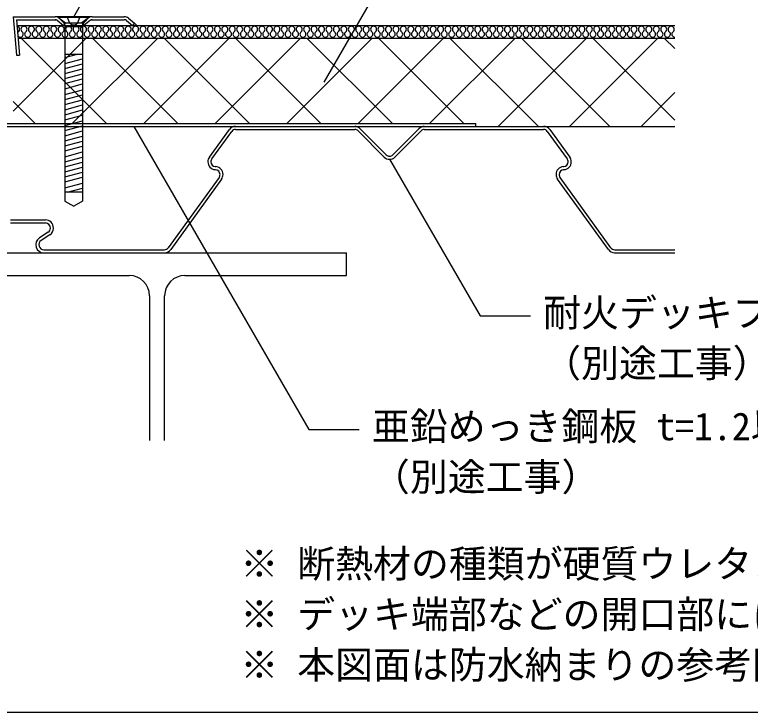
# Model space of a CAD drawing. Units: millimetres, scale not verified. Extents: x -665 to 665, y -465 to 450.
# Drawn here: x -71.8 to 219.3, y -465 to -188.9 of the extents above; entities that cross this region are included whole.
import ezdxf
from ezdxf.enums import TextEntityAlignment as Align

# ---------------------------------------------------------------- set-up
doc = ezdxf.new("R2010")
doc.units = ezdxf.units.MM
doc.header["$LTSCALE"] = 5
doc.linetypes.add('DASHED3', pattern=[4, 3, -1])
for name, color, linetype in [('0-1_線色１（水色）', 4, 'Continuous'), ('0-2_線色２（白）', 7, 'Continuous'), ('0-5_金属', 7, 'Continuous'), ('0-6_鋼板・アングル', 2, 'Continuous'), ('0-7_ビス', 4, 'Continuous'), ('0-A_文字', 7, 'Continuous'), ('0-D_断熱・ハッチ', 4, 'Continuous'), ('F-0', 134, 'Continuous')]:
    doc.layers.add(name, color=color, linetype=linetype)
doc.styles.add('ＭＳ ゴシック', font='')
doc.styles.get('ＭＳ ゴシック').set_extended_font_data('MS Gothic')

msp = doc.modelspace()

# ---------------------------------------------------------------- linework, layer by layer
at = {"layer": '0-1_線色１（水色）'}
for centre, start, end in [((-71.084, -194.675), 307.52351, 82.57045), ((-68.14, -194.675), 307.52351, 232.47649), ((-65.197, -194.675), 307.52351, 232.47649), ((-62.253, -194.675), 307.52351, 232.47649), ((-59.309, -194.675), 307.52351, 232.47649), ((-56.365, -194.675), 307.52351, 232.47649), ((-53.421, -194.675), 307.52351, 232.47649), ((-50.477, -194.675), 307.52351, 232.47649), ((-47.533, -194.675), 307.52351, 232.47649), ((-44.589, -194.675), 307.52351, 232.47649), ((-41.645, -194.675), 307.52351, 232.47649), ((-38.701, -194.675), 307.52351, 232.47649), ((-35.757, -194.675), 307.52351, 232.47649), ((-32.813, -194.675), 307.52351, 232.47649), ((-29.87, -194.675), 307.52351, 232.47649), ((-26.926, -194.675), 307.52351, 232.47649), ((-23.982, -194.675), 307.52351, 232.47649), ((-21.038, -194.675), 307.52351, 232.47649), ((-18.094, -194.675), 307.52351, 232.47649), ((-15.15, -194.675), 307.52351, 232.47649), ((-12.206, -194.675), 307.52351, 232.47649), ((-9.262, -194.675), 307.52351, 232.47649), ((-6.318, -194.675), 307.52351, 232.47649), ((-3.374, -194.675), 307.52351, 232.47649), ((-0.43, -194.675), 307.52351, 232.47649), ((2.514, -194.675), 307.52351, 232.47649), ((5.458, -194.675), 307.52351, 232.47649), ((8.401, -194.675), 307.52351, 232.47649), ((11.345, -194.675), 307.52351, 232.47649), ((14.289, -194.675), 307.52351, 232.47649), ((17.233, -194.675), 307.52351, 232.47649), ((20.177, -194.675), 307.52351, 232.47649), ((23.121, -194.675), 307.52351, 232.47649), ((26.065, -194.675), 307.52351, 232.47649), ((29.009, -194.675), 307.52351, 232.47649), ((31.953, -194.675), 307.52351, 232.47649), ((34.897, -194.675), 307.52351, 232.47649), ((37.841, -194.675), 307.52351, 232.47649), ((40.785, -194.675), 307.52351, 232.47649), ((43.728, -194.675), 307.52351, 232.47649), ((46.672, -194.675), 307.52351, 232.47649), ((49.616, -194.675), 307.52351, 232.47649), ((52.56, -194.675), 307.52351, 232.47649), ((55.504, -194.675), 307.52351, 232.47649), ((58.448, -194.675), 307.52351, 232.47649), ((61.392, -194.675), 307.52351, 232.47649), ((64.336, -194.675), 307.52351, 232.47649), ((67.28, -194.675), 307.52351, 232.47649), ((70.224, -194.675), 307.52351, 232.47649), ((73.168, -194.675), 307.52351, 232.47649), ((76.112, -194.675), 307.52351, 232.47649), ((79.056, -194.675), 307.52351, 232.47649), ((81.999, -194.675), 307.52351, 232.47649), ((84.943, -194.675), 307.52351, 232.47649), ((87.887, -194.675), 307.52351, 232.47649), ((90.831, -194.675), 307.52351, 232.47649), ((93.775, -194.675), 307.52351, 232.47649), ((96.719, -194.675), 307.52351, 232.47649), ((99.663, -194.675), 307.52351, 232.47649), ((102.607, -194.675), 307.52351, 232.47649), ((105.551, -194.675), 307.52351, 232.47649), ((108.495, -194.675), 307.52351, 232.47649), ((111.439, -194.675), 307.52351, 232.47649), ((114.383, -194.675), 307.52351, 232.47649), ((117.326, -194.675), 307.52351, 232.47649), ((120.27, -194.675), 307.52351, 232.47649), ((123.214, -194.675), 307.52351, 232.47649), ((126.158, -194.675), 307.52351, 232.47649), ((129.102, -194.675), 307.52351, 232.47649), ((132.046, -194.675), 307.52351, 232.47649), ((134.99, -194.675), 307.52351, 232.47649), ((137.934, -194.675), 307.52351, 232.47649), ((140.878, -194.675), 307.52351, 232.47649), ((143.822, -194.675), 307.52351, 232.47649), ((146.766, -194.675), 307.52351, 232.47649), ((149.71, -194.675), 307.52351, 232.47649), ((152.654, -194.675), 307.52351, 232.47649), ((155.597, -194.675), 307.52351, 232.47649), ((158.541, -194.675), 307.52351, 232.47649), ((161.485, -194.675), 307.52351, 232.47649), ((164.429, -194.675), 307.52351, 232.47649), ((167.373, -194.675), 307.52351, 232.47649), ((170.317, -194.675), 307.52351, 232.47649), ((173.261, -194.675), 307.52351, 232.47649), ((176.205, -194.675), 307.52351, 232.47649), ((179.149, -194.675), 307.52351, 232.47649), ((182.093, -194.675), 307.52351, 232.47649), ((185.037, -194.675), 307.52351, 232.47649), ((187.981, -194.675), 307.52351, 232.47649), ((-69.612, -196.592), 127.52351, 154.32245), ((-69.612, -196.592), 215.67755, 52.47649), ((-66.669, -196.592), 127.52351, 52.47649), ((-63.725, -196.592), 127.52351, 52.47649), ((-60.781, -196.592), 127.52351, 52.47649), ((-57.837, -196.592), 127.52351, 52.47649), ((-54.893, -196.592), 127.52351, 52.47649), ((-51.949, -196.592), 127.52351, 52.47649), ((-49.005, -196.592), 127.52351, 52.47649), ((-46.061, -196.592), 127.52351, 52.47649), ((-43.117, -196.592), 127.52351, 52.47649), ((-40.173, -196.592), 127.52351, 52.47649), ((-37.229, -196.592), 127.52351, 52.47649), ((-34.285, -196.592), 127.52351, 52.47649), ((-31.341, -196.592), 127.52351, 52.47649), ((-28.398, -196.592), 127.52351, 52.47649), ((-25.454, -196.592), 127.52351, 52.47649), ((-22.51, -196.592), 127.52351, 52.47649), ((-19.566, -196.592), 127.52351, 52.47649), ((-16.622, -196.592), 127.52351, 52.47649), ((-13.678, -196.592), 127.52351, 52.47649), ((-10.734, -196.592), 127.52351, 52.47649), ((-7.79, -196.592), 127.52351, 52.47649), ((-4.846, -196.592), 127.52351, 52.47649), ((-1.902, -196.592), 127.52351, 52.47649), ((1.042, -196.592), 127.52351, 52.47649), ((3.986, -196.592), 127.52351, 52.47649), ((6.929, -196.592), 127.52351, 52.47649), ((9.873, -196.592), 127.52351, 52.47649), ((12.817, -196.592), 127.52351, 52.47649), ((15.761, -196.592), 127.52351, 52.47649), ((18.705, -196.592), 127.52351, 52.47649), ((21.649, -196.592), 127.52351, 52.47649), ((24.593, -196.592), 127.52351, 52.47649), ((27.537, -196.592), 127.52351, 52.47649), ((30.481, -196.592), 127.52351, 52.47649), ((33.425, -196.592), 127.52351, 52.47649), ((36.369, -196.592), 127.52351, 52.47649), ((39.313, -196.592), 127.52351, 52.47649), ((42.257, -196.592), 127.52351, 52.47649), ((45.2, -196.592), 127.52351, 52.47649), ((48.144, -196.592), 127.52351, 52.47649), ((51.088, -196.592), 127.52351, 52.47649), ((54.032, -196.592), 127.52351, 52.47649), ((56.976, -196.592), 127.52351, 52.47649), ((59.92, -196.592), 127.52351, 52.47649), ((62.864, -196.592), 127.52351, 52.47649), ((65.808, -196.592), 127.52351, 52.47649), ((68.752, -196.592), 127.52351, 52.47649), ((71.696, -196.592), 127.52351, 52.47649), ((74.64, -196.592), 127.52351, 52.47649), ((77.584, -196.592), 127.52351, 52.47649), ((80.527, -196.592), 127.52351, 52.47649), ((83.471, -196.592), 127.52351, 52.47649), ((86.415, -196.592), 127.52351, 52.47649), ((89.359, -196.592), 127.52351, 52.47649), ((92.303, -196.592), 127.52351, 52.47649), ((95.247, -196.592), 127.52351, 52.47649), ((98.191, -196.592), 127.52351, 52.47649), ((101.135, -196.592), 127.52351, 52.47649), ((104.079, -196.592), 127.52351, 52.47649), ((107.023, -196.592), 127.52351, 52.47649), ((109.967, -196.592), 127.52351, 52.47649), ((112.911, -196.592), 127.52351, 52.47649), ((115.855, -196.592), 127.52351, 52.47649), ((118.798, -196.592), 127.52351, 52.47649), ((121.742, -196.592), 127.52351, 52.47649), ((124.686, -196.592), 127.52351, 52.47649), ((127.63, -196.592), 127.52351, 52.47649), ((130.574, -196.592), 127.52351, 52.47649), ((133.518, -196.592), 127.52351, 52.47649), ((136.462, -196.592), 127.52351, 52.47649), ((139.406, -196.592), 127.52351, 52.47649), ((142.35, -196.592), 127.52351, 52.47649), ((145.294, -196.592), 127.52351, 52.47649), ((148.238, -196.592), 127.52351, 52.47649), ((151.182, -196.592), 127.52351, 52.47649), ((154.126, -196.592), 127.52351, 52.47649), ((157.069, -196.592), 127.52351, 52.47649), ((160.013, -196.592), 127.52351, 52.47649), ((162.957, -196.592), 127.52351, 52.47649), ((165.901, -196.592), 127.52351, 52.47649), ((168.845, -196.592), 127.52351, 52.47649), ((171.789, -196.592), 127.52351, 52.47649), ((174.733, -196.592), 127.52351, 52.47649), ((177.677, -196.592), 127.52351, 52.47649), ((180.621, -196.592), 127.52351, 52.47649), ((183.565, -196.592), 127.52351, 52.47649), ((186.509, -196.592), 127.52351, 52.47649), ((189.453, -196.592), 127.52351, 270)]:
    msp.add_arc(centre, 1.208, start, end, dxfattribs=at)
at = {"layer": '0-2_線色２（白）'}
for p, q in [((-70.958, -193.133), (189.453, -193.133)), ((-24.465, -192.269), (-23.45, -193.133)), ((-70.521, -198.133), (189.453, -198.133)), ((110.735, -233.133), (189.453, -233.133))]:
    msp.add_line(p, q, dxfattribs=at)
at = {"layer": '0-5_金属'}
for p, q in [((5.244, -245.254), (13.136, -234.372)), ((6.216, -245.959), (14.108, -235.076)), ((15.565, -233.133), (62.789, -233.133)), ((15.565, -234.333), (62.789, -234.333)), ((74.409, -245.25), (64.064, -234.863)), ((75.26, -244.404), (64.915, -234.016)), ((88.156, -234.016), (77.81, -244.404)), ((89.006, -234.863), (78.661, -245.251)), ((90.281, -233.133), (137.505, -233.133)), ((90.282, -234.333), (137.505, -234.333)), ((138.962, -235.076), (146.854, -245.959)), ((139.933, -234.372), (147.825, -245.255)), ((7.487, -250.223), (7.686, -250.239)), ((7.583, -249.027), (7.782, -249.043)), ((145.287, -249.043), (145.486, -249.027)), ((145.383, -250.239), (145.582, -250.223)), ((9.057, -253.303), (-11.041, -281.186)), ((10.031, -254.004), (-10.067, -281.887)), ((163.137, -281.887), (143.039, -254.004)), ((164.11, -281.186), (144.012, -253.302)), ((-73.465, -270.133), (-59.665, -270.133)), ((-73.465, -271.333), (-59.665, -271.333)), ((-58.572, -275.008), (-62.013, -277.253)), ((-57.917, -276.013), (-61.358, -278.258)), ((-60.265, -281.933), (-12.501, -281.933)), ((165.57, -281.933), (189.453, -281.933)), ((-90.465, -283.133), (59.535, -283.133)), ((-60.265, -283.133), (-12.501, -283.133)), ((165.601, -283.133), (189.453, -283.133)), ((-90.465, -292.133), (-26.465, -292.133)), ((-18.465, -300.133), (-18.465, -357.432)), ((-12.465, -357.432), (-12.465, -300.133))]:
    msp.add_line(p, q, dxfattribs=at)
msp.add_lwpolyline([(-4.465, -292.133), (59.535, -292.133), (59.535, -283.133)], dxfattribs=at)
for centre, radius, start, end in [((15.565, -236.133), 3, 90.0002, 144.05016), ((15.565, -236.133), 1.8, 90.00036, 144.05027), ((62.789, -236.133), 3, 44.8817, 89.99801), ((62.789, -236.133), 1.8, 44.88064, 89.99665), ((90.281, -236.133), 3, 89.99774, 135.11529), ((90.281, -236.133), 1.8, 89.99944, 135.1166), ((137.505, -236.133), 3, 35.94977, 89.99965), ((137.505, -236.133), 1.8, 35.94966, 89.99949), ((76.535, -243.133), 1.8, 224.57188, 315.1167), ((7.835, -247.133), 3.2, 144.05005, 179.99996), ((7.735, -247.133), 3.1, 180.00009, 265.41832), ((7.835, -247.133), 2, 144.05027, 179.99996), ((7.735, -247.133), 1.9, 180.00009, 265.42237), ((76.535, -243.133), 3, 224.88328, 315.1167), ((145.335, -247.133), 1.9, 274.57777, 359.99996), ((145.335, -247.133), 3.1, 274.58181, 359.99996), ((145.235, -247.133), 2, 0.00003, 35.94972), ((145.235, -247.133), 3.2, 0.00003, 35.94994), ((7.535, -252.133), 1.9, 0.00003, 85.41895), ((7.535, -252.133), 3.1, 0.00003, 85.42326), ((145.535, -252.133), 3.1, 94.57659, 179.9999), ((145.535, -252.133), 1.9, 94.58091, 179.9999), ((7.435, -252.133), 2, 323.9241, 359.99996), ((7.435, -252.133), 3.2, 324.21611, 359.99996), ((145.635, -252.133), 3.2, 180.00009, 215.78394), ((145.635, -252.133), 2, 180.00009, 216.07594), ((-59.665, -273.333), 3.2, 0.00003, 89.99993), ((-59.665, -273.333), 2, 0.00003, 89.99993), ((-59.665, -273.333), 2, 303.11782, 359.99996), ((-59.665, -273.333), 3.2, 303.11782, 359.99996), ((-60.265, -279.933), 3.2, 123.11782, 269.99983), ((-60.265, -279.933), 2, 123.11782, 269.99983), ((-12.501, -280.133), 1.8, 269.9999, 324.216), ((-12.501, -280.133), 3, 269.9999, 324.216), ((165.57, -280.133), 3, 215.78405, 270.00023), ((165.57, -280.133), 1.8, 215.78405, 270.00023), ((-26.465, -300.133), 8, 0, 90), ((-4.465, -300.133), 8, 90, 180)]:
    msp.add_arc(centre, radius, start, end, dxfattribs=at)
at = {"layer": '0-6_鋼板・アングル'}
for p, q in [((-72.465, -189.682), (-71.136, -204.874)), ((-72.465, -189.682), (-55.781, -189.682)), ((-71.155, -190.882), (-69.931, -204.874)), ((-71.155, -190.882), (-55.462, -190.882)), ((-55.049, -191.131), (-52.446, -193.133)), ((-54.318, -190.18), (-51.715, -192.182)), ((-42.612, -190.18), (-45.215, -192.182)), ((-41.88, -191.131), (-44.483, -193.133)), ((-41.468, -190.882), (-28.495, -190.882)), ((-41.148, -189.682), (-28.495, -189.682)), ((-27.522, -191.24), (-25.243, -193.182)), ((-51.715, -192.182), (-52.446, -193.133)), ((-45.215, -192.182), (-44.483, -193.133)), ((-71.136, -204.874), (-69.931, -204.874)), ((-89.265, -231.933), (110.735, -231.933)), ((110.735, -233.133), (110.735, -231.933)), ((-90.465, -233.133), (110.735, -233.133))]:
    msp.add_line(p, q, dxfattribs=at)
at = {"layer": '0-6_鋼板・アングル', "color": 4}
for p, q in [((-41.148, -189.682), (-55.781, -189.682)), ((-52.446, -193.133), (-44.483, -193.133)), ((-51.715, -192.182), (-45.215, -192.182))]:
    msp.add_line(p, q, dxfattribs=at)
at = {"layer": '0-6_鋼板・アングル'}
msp.add_lwpolyline([(-26.744, -190.327), (-24.465, -192.269), (-25.243, -193.182)], dxfattribs=at)
for centre, radius, start, end in [((-55.781, -192.082), 2.4, 52.43141, 90), ((-55.781, -192.082), 1.2, 52.43141, 90), ((-41.148, -192.082), 2.4, 90, 127.56859), ((-41.148, -192.082), 1.2, 90, 127.56859), ((-28.495, -192.382), 2.7, 49.57392, 90), ((-28.495, -192.382), 1.5, 49.57392, 90)]:
    msp.add_arc(centre, radius, start, end, dxfattribs=at)
at = {"layer": '0-7_ビス', "color": 7}
for p, q in [((-54.465, -190.067), (-54.465, -189.682)), ((-42.465, -189.682), (-54.465, -189.682)), ((-42.465, -190.067), (-54.465, -190.067)), ((-52.551, -191.981), (-54.465, -190.067)), ((-44.379, -191.981), (-42.465, -190.067)), ((-42.465, -190.067), (-42.465, -189.682)), ((-51.965, -193.395), (-51.965, -262.661)), ((-44.965, -193.682), (-51.965, -193.682)), ((-44.965, -193.395), (-44.965, -262.661)), ((-44.965, -204.682), (-51.965, -204.682)), ((-44.965, -259.182), (-51.965, -259.182)), ((-51.965, -262.661), (-48.465, -264.682)), ((-44.965, -262.661), (-48.465, -264.682))]:
    msp.add_line(p, q, dxfattribs=at)
at = {"layer": '0-7_ビス', "color": 7, "linetype": 'DASHED3'}
for p, q in [((-49.932, -192.231), (-51.015, -189.682)), ((-46.997, -192.231), (-45.915, -189.682))]:
    msp.add_line(p, q, dxfattribs=at)
at = {"layer": '0-7_ビス'}
for p, q in [((-51.965, -205.882), (-47.487, -204.682)), ((-51.965, -208.188), (-44.965, -206.312)), ((-51.965, -210.188), (-44.965, -208.312)), ((-51.965, -212.188), (-44.965, -210.312)), ((-51.965, -214.188), (-44.965, -212.312)), ((-51.965, -216.188), (-44.965, -214.312)), ((-51.965, -218.188), (-44.965, -216.312)), ((-51.965, -220.494), (-44.965, -218.619)), ((-51.965, -222.494), (-44.965, -220.619)), ((-51.965, -224.494), (-44.965, -222.619)), ((-51.965, -226.494), (-44.965, -224.619)), ((-51.965, -228.494), (-44.965, -226.619)), ((-51.965, -230.494), (-44.965, -228.619)), ((-51.965, -232.801), (-44.965, -230.925)), ((-51.965, -234.801), (-44.965, -232.925)), ((-51.965, -236.801), (-44.965, -234.925)), ((-51.965, -238.801), (-44.965, -236.925)), ((-51.965, -240.801), (-44.965, -238.925)), ((-51.965, -242.801), (-44.965, -240.925)), ((-51.965, -245.107), (-44.965, -243.231)), ((-51.965, -247.107), (-44.965, -245.231)), ((-51.965, -249.107), (-44.965, -247.231)), ((-51.965, -251.107), (-44.965, -249.231)), ((-51.965, -253.107), (-44.965, -251.231)), ((-51.965, -255.107), (-44.965, -253.231)), ((-51.965, -257.413), (-44.965, -255.537)), ((-51.103, -259.182), (-44.965, -257.537))]:
    msp.add_line(p, q, dxfattribs=at)
at = {"layer": '0-7_ビス', "color": 7}
for centre, start, end in [((-53.965, -193.395), 0, 45), ((-42.965, -193.395), 135, 180)]:
    msp.add_arc(centre, 2, start, end, dxfattribs=at)
at = {"layer": '0-7_ビス', "color": 7, "linetype": 'DASHED3'}
msp.add_arc((-48.465, -191.121), 1.84, 217.11751, 322.88248, dxfattribs=at)
at = {"layer": '0-A_文字'}
for p, q in [((-48.465, -189.682), (24.598, -63.133)), ((50.691, -215.633), (109.869, -113.133)), ((76.535, -246.134), (112.33, -308.133)), ((112.33, -308.133), (132.33, -308.133))]:
    msp.add_line(p, q, dxfattribs=at)
msp.add_lwpolyline([(-24.724, -233.133), (44.558, -353.133), (64.558, -353.133)], dxfattribs=at)
at = {"layer": '0-D_断熱・ハッチ'}
for p, q in [((-72.465, -227.085), (-43.513, -198.133)), ((-69.28, -198.133), (-35.48, -231.933)), ((-49.028, -231.933), (-15.228, -198.133)), ((-40.995, -198.133), (-7.195, -231.933)), ((-20.744, -231.933), (13.056, -198.133)), ((-12.711, -198.133), (21.089, -231.933)), ((7.54, -231.933), (41.34, -198.133)), ((15.573, -198.133), (49.373, -231.933)), ((35.825, -231.933), (69.625, -198.133)), ((43.857, -198.133), (77.657, -231.933)), ((64.109, -231.933), (97.909, -198.133)), ((72.142, -198.133), (105.942, -231.933)), ((92.393, -231.933), (126.193, -198.133)), ((100.426, -198.133), (135.426, -233.133)), ((119.477, -233.133), (154.477, -198.133)), ((128.71, -198.133), (163.71, -233.133)), ((147.762, -233.133), (182.762, -198.133)), ((156.995, -198.133), (189.453, -230.591)), ((185.279, -198.133), (189.453, -202.307)), ((176.046, -233.133), (189.453, -219.727)), ((-72.465, -223.232), (-63.764, -231.933))]:
    msp.add_line(p, q, dxfattribs=at)
at = {"layer": 'F-0'}
msp.add_line((-665, -465), (665, -465), dxfattribs=at)

# ---------------------------------------------------------------- texts
at = {"layer": '0-A_文字', "style": 'ＭＳ ゴシック'}
for s, p in [('耐火デッキプレート t=1.2以上', (137.33, -315.633)), ('（別途工事）', (137.33, -335.633)), ('亜鉛めっき鋼板 t=1.2以上', (69.558, -360.633)), ('（別途工事）', (69.558, -380.633)), ('※ 断熱材の種類が硬質ウレタンフォームの場合、ラジアルシートＬ６００の敷設は不要', (17.5, -415)), ('※ デッキ端部などの開口部には、必要に応じ遮炎性を満たす処理をお願いします（別途工事）', (17.5, -435)), ('※ 本図面は防水納まりの参考図であり、下地等の構造を保証するものではありません', (17.5, -455))]:
    msp.add_text(s, height=11, dxfattribs=at).set_placement(p, align=Align.BOTTOM_LEFT)

doc.saveas('drawing.dxf')
